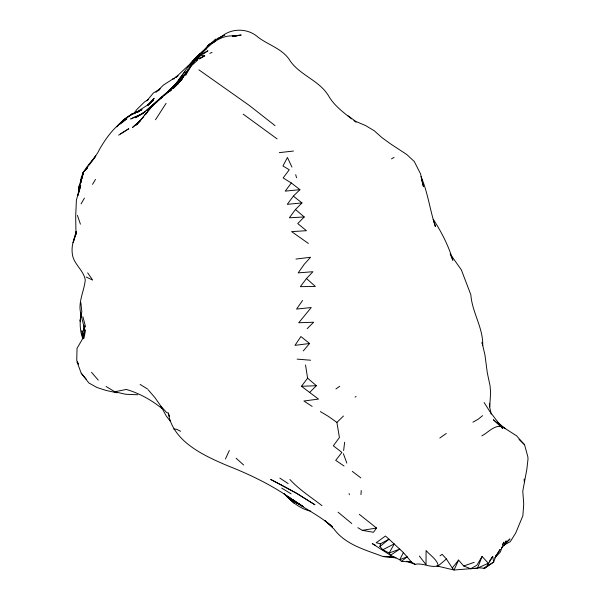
<?xml version="1.0" encoding="UTF-8"?>
<svg xmlns="http://www.w3.org/2000/svg" width="600" height="600" viewBox="0 0 600 600"><rect width="100%" height="100%" fill="white"/><g stroke="black" fill="none" stroke-linecap="round" stroke-linejoin="round"><path stroke-width="0.9" d="M84.27 326.88L84.165 331.02L84.285 328.23M84.09 334.282L84.308 328.132M79.995 185.28L83.108 173.565L80.528 183.24C80.58 169.215 94.102 161.303 99.458 149.415C106.335 137.52 114.72 125.895 126.817 118.852L120.398 123.998M481.98 342.308L484.972 355.095L487.29 372.788L490.08 385.853L490.612 392.7L489.705 407.115L491.16 414.12M360.96 494.603L361.237 490.537M80.528 183.24L83.108 173.565M80.977 313.215C79.778 321.608 79.597 330.81 82.912 338.707M343.635 450.525L344.647 442.23M83.235 337.005C86.46 327.045 80.295 317.737 79.98 307.808C79.883 298.26 84.3 289.455 85.275 280.02C83.85 271.043 75.315 265.29 72.877 256.733C70.905 248.933 72.727 241.35 75.892 234.157L73.177 242.685L76.028 231.75L75.99 234.053L75.683 216.69L76.387 200.002L80.707 185.678L78.075 195.165M77.955 195.157L79.185 186.472L79.238 189.113M81.315 313.087L80.13 321.165L81.255 312.847M501.188 425.978L516.502 435.75L524.55 444.713L527.903 457.028L527.993 459.105L526.86 469.268L522.773 491.107L523.725 504.082L522.862 515.812L515.7 533.048L510.3 541.673L504.69 544.702M83.977 338.235L85.567 329.918L82.185 339.51L77.032 348.308L76.748 360.428L78.457 364.087L77.04 361.987L81.218 373.207L88.838 382.92L96.885 387.472L106.125 390.465L116.993 392.812M411.51 562.065L401.52 561.375L399.728 559.763L390.465 555.278L389.16 553.013L382.8 549.743L379.913 546.51L380.43 543.825L389.018 539.175L403.41 552.607L411.51 562.065L414.967 564.308C423.158 562.62 430.425 568.222 438.353 565.793L446.408 558.982L442.103 554.295L440.018 555.847M80.512 183.36L81.435 178.86L78.817 186.885L78.877 191.782M75.457 235.305L76.433 231.735M477.63 567.757L484.717 568.252L487.62 565.23L488.317 563.205L482.092 556.447L476.903 565.215L470.67 568.732L463.695 565.995L458.603 560.085L452.28 568.005L454.058 570L477.533 568.148L488.317 563.205M496.38 554.632L493.673 562.058L484.717 568.252M482.092 556.447L477.533 568.148L470.67 568.732M458.603 560.085L454.058 570L436.845 565.957M225.42 458.985L229.335 450.495M504.263 544.852L506.19 540.87L503.865 545.632L501.442 548.01M403.41 552.607L399.728 559.763L407.31 556.688L401.52 561.375M487.62 565.23L492.705 556.388L493.673 562.058L483.847 568.312M81.067 203.888L84.435 198.09M185.887 74.963L191.07 66.15L185.265 73.898L185.1 74.918L185.887 74.963L185.265 73.898L190.995 66.135M92.52 184.387L95.498 179.415M495.885 556.252L500.153 549.36L494.745 557.977L500.37 552.007L503.955 542.145L502.418 544.41M155.498 119.752L166.11 103.305M188.22 69.24L181.59 79.53L174.653 87.097M143.752 116.677L136.417 125.04L150.825 107.76L160.102 98.512L176.085 85.575L182.708 77.79L175.282 86.415M489.315 561.48L492.705 556.388M196.222 60.15C205.365 48.885 217.597 34.733 233.64 35.955M88.927 165.023L95.775 156L91.358 162.06M302.565 300.472L296.558 309.075L311.243 307.538L298.733 322.748L313.665 322.215L307.125 328.673M183.683 75.953L177.727 84.203L182.708 77.79M190.178 64.515L193.822 60.75M359.31 514.342L376.553 528.037L373.47 532.29L362.303 530.347L357.862 527.685M202.837 51.78C192.315 58.943 185.94 70.29 178.38 80.213L185.078 71.617M295.47 209.513L289.38 217.8L304.245 216.96L295.47 209.513L301.98 202.928L293.37 196.125L287.265 204.337L301.98 202.928M197.4 58.68L200.017 55.177L207.975 50.797L202.718 54.262M291.33 182.993L285.21 191.137L299.91 189.653L291.33 182.993L283.147 177.915L289.275 169.778L282.952 165.983L287.445 157.485L291.945 167.093M306.487 278.528L300.36 286.657L315.375 286.44L306.487 278.528L312.945 271.718L298.163 272.88L304.192 264.337L310.575 257.257L295.957 259.058M312.165 406.418L303.9 401.01L318.487 399.09L301.462 386.287L307.597 378.173L305.543 364.972M89.1 164.993L90.233 163.53M191.407 63.637L197.22 56.145L195.952 57.78L198.03 56.025M133.613 113.655L136.98 109.328L144.653 101.797L148.41 99.63M185.767 73.62C177.322 85.38 165.172 93.51 154.748 103.32L147.15 110.438L161.752 97.462L160.373 98.625M195.038 60.653L209.062 44.227L215.37 41.213L211.583 43.537M185.805 73.38L167.993 92.55M188.947 67.62L199.725 55.17L195.623 60M182.025 78.968L180.84 80.4L182.01 79.005M146.865 100.808L153.405 92.963L160.245 88.86M145.965 114.023L147.075 112.695M144.248 115.575L150.825 107.76M303.278 350.925L309.577 343.493L300.93 336.54L294.975 345.353L309.577 343.493M193.087 62.948L199.725 55.17M203.978 50.573L197.333 58.343L200.46 55.748M191.498 64.358L198.202 56.625L190.267 66.023L196.733 58.125L199.327 55.793M195.69 60.052L200.017 55.177L204.548 55.77L193.972 60.863L196.26 59.918M147.683 105.51L154.17 98.302L147.72 105.09M503.865 545.632L509.978 538.95L504.847 543.653M180.255 81.113L173.377 88.433M116.835 126.855C122.49 119.648 130.32 114.203 139.035 111.405L131.093 114.472L122.363 120.81L133.343 113.505L131.093 114.472L142.072 109.657L138.113 111.892M198.9 55.177L204.825 49.395M194.37 59.903L196.2 58.005M199.252 54.832L200.475 53.557L199.26 54.78M195.428 58.807L197.385 56.782M199.335 54.758L205.178 49.148M172.837 87.877L176.535 84.06M177.773 82.785L179.625 80.873L169.822 90.713M198.555 56.677L200.017 55.177M190.343 63.765L199.058 54.9L191.76 62.227M212.243 42.945L215.985 39.15L207.795 45.87L209.31 44.94M165.248 94.815L173.363 86.602L179.678 79.02L174.637 84.968L167.257 92.242M304.245 216.96L297.735 223.56L306.435 230.715L291.585 231.608L308.37 243.428M193.185 60.892L194.4 59.67M196.665 57.6L204.18 50.415M309.855 392.205L316.388 385.702L307.597 378.173M293.37 196.125L299.91 189.653M155.993 92.377L163.477 85.035L178.028 75.69L175.538 77.573L191.715 62.385M344.055 466.005L335.722 460.342L341.903 452.423L333.337 445.785L339.428 437.52L336.907 422.423L343.462 416.04M167.512 92.738L176.078 84.562L142.538 113.587L135.435 117.765L145.222 111.623L141.555 114.12L130.665 118.988L142.538 113.587L145.23 111.562M195.952 57.78L203.58 50.685M198.57 56.595L195.27 59.625L200.257 55.207M170.257 91.155L171.54 89.977M214.417 40.575L215.985 39.15M191.363 65.82L197.708 60.075M147.615 105.3L153.428 100.312L147.78 105.165M150.825 107.115L157.462 101.392L149.363 108.262M168.983 91.5L170.985 89.79M199.41 54.855L202.185 52.515M158.993 99.795L156.225 102.12L162.308 97.177M164.167 94.935L171.6 88.8M482.603 415.635L478.065 419.31L472.897 422.16M379.913 546.51L389.018 539.175L385.455 536.018L376.2 542.722L380.43 543.825M146.61 110.498L149.453 108.248M158.167 90.75L159.623 89.662M439.8 438.045L446.31 433.447M202.215 51.863L206.685 48.727M335.925 388.942L339.735 386.28M133.928 113.775L148.688 104.37M481.815 435.855C487.995 432.69 493.56 425.513 501.037 426.36L502.62 428.272L493.395 419.737L501.037 426.36M220.23 37.733C230.513 27.818 247.583 27.727 258.142 37.26C268.928 45.39 283.32 49.005 290.49 61.403C300.668 75.45 318.855 80.422 328.2 95.205C333.675 105.172 342.915 112.042 351.683 118.92M118.583 135.172L128.79 128.715L120.48 133.965M391.485 158.895L394.088 157.35M199.53 58.988L204.803 55.86M355.058 397.103L356.115 396.48M216.803 39.263L222.368 36.195M382.8 549.743L394.32 543.847L389.16 553.013L399.832 549.075L390.465 555.278L372.27 543.63L375.645 545.408M209.775 53.392L212.07 52.35M217.875 38.325L224.82 35.168M463.695 565.995L474.225 562.327M106.11 386.475L114.757 391.778L126.292 389.43C139.462 393.255 151.545 400.11 162.218 408.653M362.303 530.347L376.553 528.037M232.417 36.352L241.17 35.002L232.837 36.24M232.612 36.3L237.697 35.602L232.763 36M279.315 152.632L293.468 151.042M172.62 78.968L174.472 78.773M301.462 386.287L316.388 385.702M393.832 556.845L382.47 556.365C365.115 549.743 345.487 544.717 333.915 528.945L325.05 520.77L332.505 526.815C317.558 513.877 299.13 505.995 283.71 493.688C265.935 482.25 246.705 473.19 227.04 465.518L226.942 465.472C203.22 455.28 172.86 441.495 168.292 413.033L166.65 412.553L160.98 406.29L154.905 397.582L148.155 389.775M393.817 556.822L383.618 556.597L396.022 557.888M137.782 394.77L125.535 394.252L114.757 391.778M173.692 429.045L176.498 429.232L180.608 431.272M297.173 359.138L310.627 360.218M409.11 561.675L406.702 561.278L414.967 564.308M310.725 511.185C301.282 509.033 293.138 503.287 286.89 496.02M300.233 504.6L296.438 502.83L288.382 496.755L300.938 505.125M86.183 277.02L92.662 280.08L87.668 272.85M302.28 505.755L296.438 502.83L303.202 506.618L301.665 505.62M281.722 488.115L291.15 493.845M243.195 114.157L277.132 138.915M320.362 411.562L328.5 416.445L336.907 422.423M140.123 384.428L147.57 389.04M300.12 504.623L292.553 499.418M501.007 425.903L502.433 426.847M503.857 427.785L505.29 428.73L497.565 422.213L499.808 424.905M279.855 478.103L288.135 483.577M198.907 69.84L249.278 105.427L275.07 125.677M347.715 115.613L355.92 121.493L365.513 125.528L374.228 130.733L381.78 137.483L389.918 143.453L406.815 154.56L414.255 161.468L420.555 173.865L423.472 186.765L421.515 179.167M353.88 120.585L356.07 122.243M352.312 471.375L360.855 477.915M351.757 523.507L338.07 512.197M236.123 458.25L243.667 465.007M321.998 505.658C311.085 497.213 299.295 489.757 289.913 479.49M284.062 493.725L291.562 500.543L286.987 496.058M519.015 439.433L524.55 444.713M284.347 493.725L287.452 497.235L294.188 503.13L287.265 496.088M419.317 556.005L426.03 564.683L426.09 550.485C430.125 555.48 436.95 559.132 438.353 565.793M91.515 372.315L98.257 380.13M81.218 373.207L86.317 379.29M500.933 426.248L502.62 428.272L490.215 412.065M170.535 421.553L166.275 416.033L160.98 406.29M446.408 558.982L452.28 568.005M484.125 402.51L489.885 411.638M420.967 176.61C427.98 192.57 429.847 210.083 435.397 226.56L433.245 219.322C441.533 232.035 448.537 245.752 452.88 260.332L450.135 253.965L461.355 269.85L470.842 294.795C472.103 312.36 483.135 327.54 482.737 345.353L482.168 343.072M83.153 336.788L81.825 333.368L83.198 338.73M168.292 413.033L169.635 416.505M343.38 453.683L346.808 463.088M77.4 215.362L80.422 224.167M295.71 174.712L296.528 177.773M82.89 316.71L85.59 327.015M349.103 493.567L349.373 494.737M83.4 337.808L81.96 330.638L83.287 337.62M84.06 325.26L84.63 329.76M80.858 302.647L81.87 312.157M489.6 403.312L489.72 406.912M524.168 478.987L524.25 481.763M87.892 166.485L86.843 167.933L87.975 166.462M87.195 168.142L82.935 172.567L87.195 168.142M138.877 121.913L132.578 127.417L140.498 120.517L138.877 121.913M281.58 485.085L270.697 479.452L296.715 493.365L314.835 504.728L296.715 493.365L281.58 485.085"/></g></svg>
